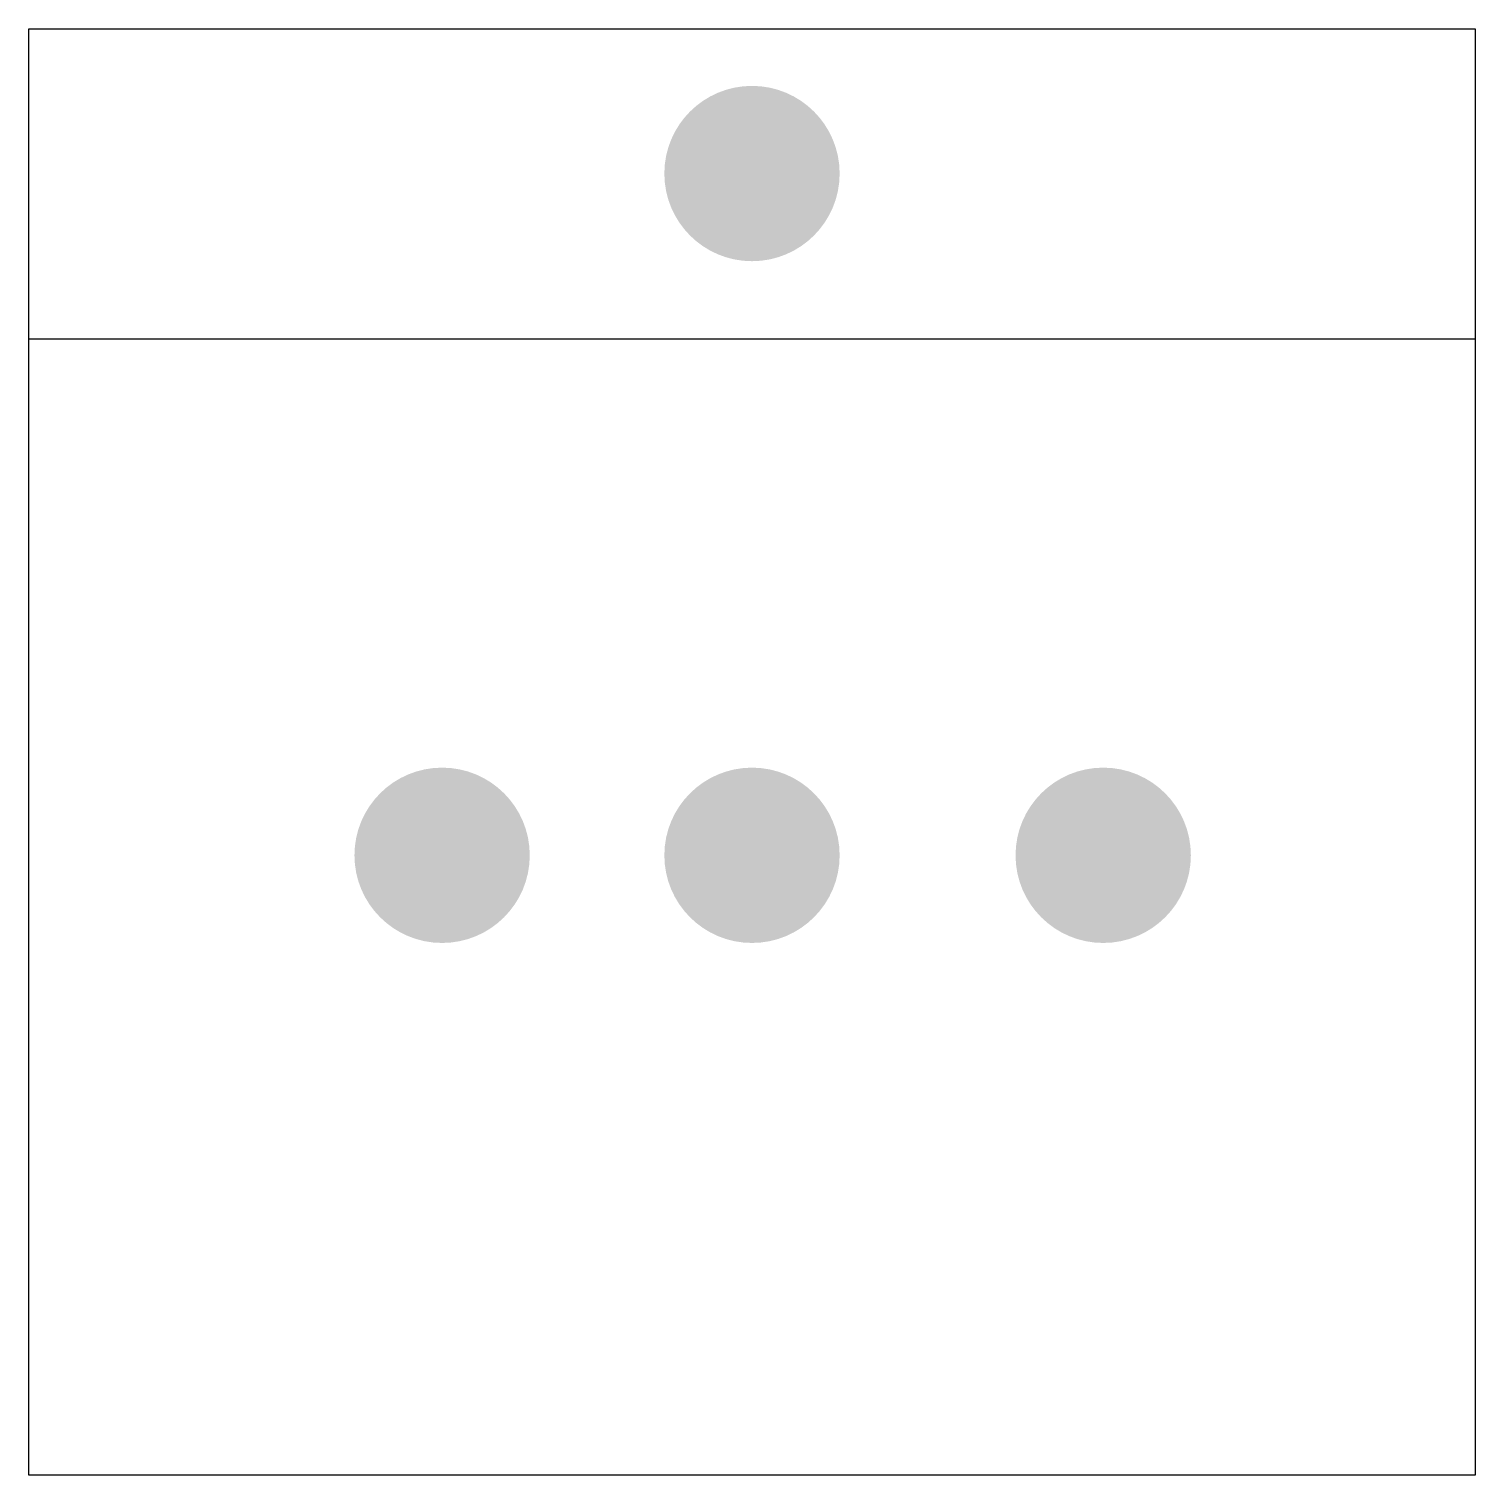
# Model space of a CAD drawing. Header units: millimetres. Extents: x 0 to 7, y 0 to 7.
import ezdxf

# ---------------------------------------------------------------- set-up
doc = ezdxf.new("R2010")
doc.units = ezdxf.units.MM
doc.layers.get('0').update_dxf_attribs({"lineweight": 25, "true_color": 0xffffff})

msp = doc.modelspace()

# ---------------------------------------------------------------- hatches: boundary and pattern name
h = msp.add_hatch(color=256)
edge = h.paths.add_edge_path()
edge.add_arc((3.5, 6.3), 0.4243, 0, 360)
h = msp.add_hatch(color=256)
edge = h.paths.add_edge_path()
edge.add_arc((2, 3), 0.4243, 0, 360)
h = msp.add_hatch(color=256)
edge = h.paths.add_edge_path()
edge.add_arc((3.5, 3), 0.4243, 0, 360)
h = msp.add_hatch(color=256)
edge = h.paths.add_edge_path()
edge.add_arc((5.2, 3), 0.4243, 0, 360)

# ---------------------------------------------------------------- linework, layer by layer
for p, q in [((0, 0), (0, 7)), ((0, 7), (7, 7)), ((7, 7), (7, 0)), ((0, 5.5), (7, 5.5)), ((7, 0), (0, 0))]:
    msp.add_line(p, q)

doc.saveas('drawing.dxf')
